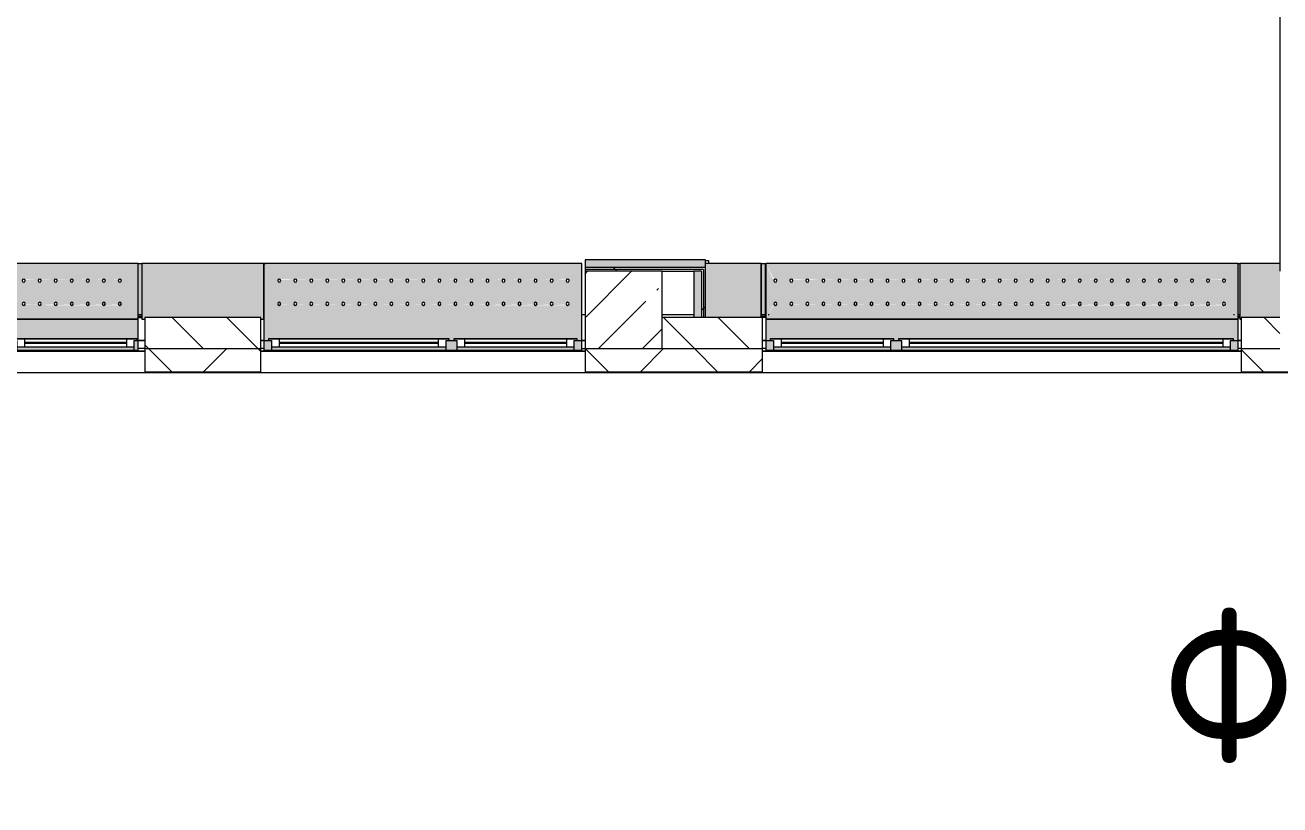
# Model space of a CAD drawing. Header units: millimetres. Extents: x 11693 to 241752, y -8553 to 29926.
# Drawn here: x 147024 to 155150, y -3054 to 1994 of the extents above; entities that cross this region are included whole.
import ezdxf

# ---------------------------------------------------------------- set-up
doc = ezdxf.new("R2010")
doc.units = ezdxf.units.MM
for name, color, linetype, lineweight, true_color in [('A-FLOR-1', 7, 'Continuous', 5, 0xaaaaaa), ('G-ANNO-TEXT-1', 7, 'Continuous', 9, 0x3c3c3c), ('I-WALL-2', 7, 'Continuous', 9, 0xe7e7e7), ('Знаки-2', 7, 'Continuous', 5, 0xd7cfbf)]:
    doc.layers.add(name, color=color, linetype=linetype, lineweight=lineweight, true_color=true_color)
for name, color, linetype, lineweight in [('A-GLAZ-2', 7, 'Continuous', 5), ('A-WALL-2', 7, 'Continuous', 9), ('A-WALL-5', 7, 'Continuous', 5), ('I-WALL-3', 7, 'Continuous', 5), ('S-COLS', 7, 'Continuous', 5), ('Знаки', 7, 'Continuous', 5)]:
    doc.layers.add(name, color=color, linetype=linetype, lineweight=lineweight)
doc.styles.add('GOST Common_4', font='GOST_Common.ttf', dxfattribs={"width": 0.9, "height": 1000})
pattern_1 = [(135, (89739.81, 0), (-176.7767, -176.7767), [])]
pattern_2 = [(45, (89739.8, 0), (-530.33, 530.33), []), (135, (89739.8, 0), (-530.33, -530.33), [])]

# ---------------------------------------------------------------- blocks, each defined once
blk = doc.blocks.new('BSC_Колонна _Прямоугольная - 500х500-V43-Общий план 2 этажа с размещением фрагментов 2_1-2_7')
at = {"layer": 'S-COLS'}
h = blk.add_hatch(dxfattribs=at)
h.set_pattern_fill('FP_42', color=256, style=0, pattern_type=2)
h.set_pattern_definition([(45, (-61160, -150), (-285.123, 285.123), []), (45, (-60874.88, -150), (-285.123, 285.123), [504.031, -100.806, 16.764, -84.042])])
h.paths.add_polyline_path([(250, -250), (250, 250), (-250, 250), (-250, -250), (-230.8, -250)])
for p, q in [((250, 250), (-250, 250)), ((-250, 250), (-250, -250)), ((250, -250), (250, 250)), ((-250, -250), (250, -250))]:
    blk.add_line(p, q, dxfattribs=at)
blk = doc.blocks.new('120_Окно_СКБ_2Ст - 120_Окно_СКБ_2Ст 3100х2500 _мал_створка слева_-22446080-Общий план 2 этажа с размещением фрагментов 2_1-2_7')
at = {"layer": 'A-GLAZ-2'}
for p, q in [((-1550, -127), (-1550, -57)), ((-1550, -57), (-1480, -57)), ((1550, -57), (-1550, -57)), ((-1480, -57), (-1480, -127)), ((650, -127), (650, -57)), ((650, -57), (720, -57)), ((720, -57), (720, -127)), ((1480, -127), (1480, -57)), ((1480, -57), (1550, -57)), ((1550, -57), (1550, -127)), ((-1480, -127), (-1550, -127)), ((-1550, -127), (-1530.2, -127)), ((-1480, -127), (-1500, -127)), ((-1500, -127), (-1500, -137)), ((-1500, -137), (670, -137)), ((670, -137), (-1500, -137)), ((650, -87), (-1480, -87)), ((-1480, -87), (-1480, -127)), ((-1430, -137), (-1430, -87)), ((-1430, -107), (600, -107)), ((600, -117), (-1430, -117)), ((600, -137), (600, -87)), ((650, -127), (650, -87)), ((720, -127), (650, -127)), ((670, -127), (650, -127)), ((670, -137), (670, -127)), ((720, -127), (700, -127)), ((700, -127), (700, -137)), ((700, -137), (1500, -137)), ((1500, -137), (700, -137)), ((1480, -87), (720, -87)), ((720, -87), (720, -127)), ((770, -137), (770, -87)), ((770, -107), (1430, -107)), ((1430, -117), (770, -117)), ((1430, -137), (1430, -87)), ((1480, -127), (1480, -87)), ((1550, -127), (1480, -127)), ((1500, -127), (1480, -127)), ((1500, -137), (1500, -127)), ((1529.8, -127), (1550, -127))]:
    blk.add_line(p, q, dxfattribs=at)
blk = doc.blocks.new('120_Окно_СКБ_1Ст - 120_Окно_СКБ_1Ст 900х2500_h_-20664874-Общий план 2 этажа с размещением фрагментов 2_1-2_7')
at = {"layer": 'A-GLAZ-2'}
for p, q in [((-450, -127), (-450, -57)), ((-450, -57), (-380, -57)), ((450, -57), (-450, -57)), ((-380, -57), (-380, -127)), ((380, -127), (380, -57)), ((380, -57), (450, -57)), ((450, -57), (450, -127)), ((-380, -127), (-450, -127)), ((-450, -127), (-407.3, -127)), ((-380, -127), (-400, -127)), ((-400, -127), (-400, -137)), ((-400, -137), (400, -137)), ((400, -137), (-400, -137)), ((380, -87), (-380, -87)), ((-380, -87), (-380, -127)), ((-330, -137), (-330, -87)), ((-330, -107), (330, -107)), ((330, -117), (-330, -117)), ((330, -137), (330, -87)), ((380, -127), (380, -87)), ((450, -127), (380, -127)), ((400, -127), (380, -127)), ((400, -137), (400, -127))]:
    blk.add_line(p, q, dxfattribs=at)
blk = doc.blocks.new('120_Окно_СКБ_2Ст - 120_Окно_СКБ_2Ст 2100х2500 _мал створка СЛЕВА_-22446485-Общий план 2 этажа с размещением фрагментов 2_1-2_7')
at = {"layer": 'A-GLAZ-2'}
for p, q in [((-1050, -127), (-1050, -57)), ((-1050, -57), (-980, -57)), ((1050, -57), (-1050, -57)), ((-980, -57), (-980, -127)), ((-220, -127), (-220, -57)), ((-220, -57), (-150, -57)), ((-150, -57), (-150, -127)), ((980, -127), (980, -57)), ((980, -57), (1050, -57)), ((1050, -57), (1050, -127)), ((-980, -127), (-1050, -127)), ((-1050, -127), (-1029.7, -127)), ((-980, -127), (-1000, -127)), ((-1000, -127), (-1000, -137)), ((-1000, -137), (-200, -137)), ((-200, -137), (-1000, -137)), ((-220, -87), (-980, -87)), ((-980, -87), (-980, -127)), ((-930, -137), (-930, -87)), ((-930, -107), (-270, -107)), ((-270, -117), (-930, -117)), ((-270, -137), (-270, -87)), ((-220, -127), (-220, -87)), ((-150, -127), (-220, -127)), ((-200, -127), (-220, -127)), ((-200, -137), (-200, -127)), ((-150, -127), (-170, -127)), ((-170, -127), (-170, -137)), ((-170, -137), (1000, -137)), ((1000, -137), (-170, -137)), ((980, -87), (-150, -87)), ((-150, -87), (-150, -127)), ((-100, -137), (-100, -87)), ((-100, -107), (930, -107)), ((930, -117), (-100, -117)), ((930, -137), (930, -87)), ((980, -127), (980, -87)), ((1050, -127), (980, -127)), ((1000, -127), (980, -127)), ((1000, -137), (1000, -127)), ((1030.3, -127), (1050, -127))]:
    blk.add_line(p, q, dxfattribs=at)
blk = doc.blocks.new('Зашивка радиатора_ с перфорацией М5 - Зашивка радиатора_ с перфорацией М5-V211-Общий план 2 этажа с размещением фрагментов 2_1-2_7')
at = {"layer": 'Знаки-2'}
h = blk.add_hatch(color=256, dxfattribs=at)
h.paths.add_polyline_path([(1750, 380), (-310, 380), (-310, -179.9), (1750, -179.9), (1750, 315.5)])
h.paths.add_polyline_path([(-240.1, 358.1), (499.7, 358.1), (499.7, 318.1), (519.7, 315.5), (519.7, 308.1), (-280.3, 308.1), (-280.3, 318.1), (-260.3, 318.1), (-255.9, 358.1), (-248, 358.1)])
h.paths.add_polyline_path([(1186.5, 358.1), (1699.7, 356.4), (1699.7, 318.1), (1719.7, 315.5), (1719.7, 308.1), (549.7, 308.1), (549.7, 318.1), (569.7, 318.1), (569.7, 358.1)])
h.paths.add_polyline_path([(-10, 90.4), (-7.4, 90), (1658.7, 85.4), (1658.7, 75.4), (1650, 70.4), (1641.3, 75.4), (1641.3, 85.4), (1645, 89), (1554.9, 85.4), (1554.9, 75.4), (1546.2, 70.4), (1537.6, 75.4), (1537.6, 85.4), (1541.2, 89), (1451.2, 85.4), (1451.2, 75.4), (1442.5, 70.4), (1433.8, 75.4), (1433.8, 85.4), (1437.5, 89), (1347.4, 85.4), (1347.4, 75.4), (1338.7, 70.4), (1330.1, 75.4), (1330.1, 85.4), (1333.7, 89), (1243.7, 85.4), (1243.7, 75.4), (1235, 70.4), (1226.3, 75.4), (1226.3, 85.4), (1230, 89), (1139.9, 85.4), (1139.9, 75.4), (1131.2, 70.4), (1122.6, 75.4), (1122.6, 85.4), (1126.2, 89), (1036.2, 85.4), (1036.2, 75.4), (1027.5, 70.4), (1018.8, 75.4), (1018.8, 85.4), (1022.5, 89), (932.4, 85.4), (932.4, 75.4), (923.7, 70.4), (915.1, 75.4), (915.1, 85.4), (918.7, 89), (828.7, 85.4), (828.7, 75.4), (820, 70.4), (811.3, 75.4), (811.3, 85.4), (815, 89), (724.9, 85.4), (724.9, 75.4), (716.2, 70.4), (707.6, 75.4), (707.6, 85.4), (711.2, 89), (621.2, 85.4), (621.2, 75.4), (612.5, 70.4), (603.8, 75.4), (603.8, 85.4), (607.5, 89), (517.4, 85.4), (517.4, 75.4), (508.7, 70.4), (500.1, 75.4), (500.1, 85.4), (503.7, 89), (413.7, 85.4), (413.7, 75.4), (405, 70.4), (396.3, 75.4), (396.3, 85.4), (400, 89), (309.9, 85.4), (309.9, 75.4), (301.2, 70.4), (292.6, 75.4), (292.6, 85.4), (296.2, 89), (206.2, 85.4), (206.2, 75.4), (197.5, 70.4), (188.8, 75.4), (188.8, 85.4), (192.5, 89), (102.4, 85.4), (102.4, 75.4), (93.7, 70.4), (85.1, 75.4), (85.1, 85.4), (88.7, 89), (-1.3, 85.4), (-1.3, 75.4), (-10, 70.4), (-18.7, 75.4), (-18.7, 85.4), (-15, 89), (-105.1, 85.4), (-105.1, 75.4), (-113.8, 70.4), (-122.4, 75.4), (-122.4, 85.4), (-118.8, 89), (-208.8, 85.4), (-208.8, 75.4), (-217.5, 70.4), (-226.2, 75.4), (-226.2, 85.4), (-217.5, 90.4), (-214.9, 90), (-12.6, 90)])
h.paths.add_polyline_path([(1546.2, -59.6), (1554.9, -64.6), (1554.9, -74.6), (1551.2, -78.3), (1641.3, -74.6), (1641.3, -64.6), (1650, -59.6), (1658.7, -64.6), (1658.7, -74.6), (1650, -79.6), (1647.4, -79.3), (-226.2, -74.6), (-226.2, -64.6), (-217.5, -59.6), (-208.8, -64.6), (-208.8, -74.6), (-212.5, -78.3), (-122.4, -74.6), (-122.4, -64.6), (-113.8, -59.6), (-105.1, -64.6), (-105.1, -74.6), (-108.8, -78.3), (-18.7, -74.6), (-18.7, -64.6), (-10, -59.6), (-1.3, -64.6), (-1.3, -74.6), (-5, -78.3), (85.1, -74.6), (85.1, -64.6), (93.7, -59.6), (102.4, -64.6), (102.4, -74.6), (98.7, -78.3), (188.8, -74.6), (188.8, -64.6), (197.5, -59.6), (206.2, -64.6), (206.2, -74.6), (202.5, -78.3), (292.6, -74.6), (292.6, -64.6), (301.2, -59.6), (309.9, -64.6), (309.9, -74.6), (306.2, -78.3), (396.3, -74.6), (396.3, -64.6), (405, -59.6), (413.7, -64.6), (413.7, -74.6), (410, -78.3), (500.1, -74.6), (500.1, -64.6), (508.7, -59.6), (517.4, -64.6), (517.4, -74.6), (513.7, -78.3), (603.8, -74.6), (603.8, -64.6), (612.5, -59.6), (621.2, -64.6), (621.2, -74.6), (617.5, -78.3), (707.6, -74.6), (707.6, -64.6), (716.2, -59.6), (724.9, -64.6), (724.9, -74.6), (721.2, -78.3), (811.3, -74.6), (811.3, -64.6), (820, -59.6), (828.7, -64.6), (828.7, -74.6), (825, -78.3), (915.1, -74.6), (915.1, -64.6), (923.7, -59.6), (932.4, -64.6), (932.4, -74.6), (928.7, -78.3), (1018.8, -74.6), (1018.8, -64.6), (1027.5, -59.6), (1036.2, -64.6), (1036.2, -74.6), (1032.5, -78.3), (1122.6, -74.6), (1122.6, -64.6), (1131.2, -59.6), (1139.9, -64.6), (1139.9, -74.6), (1136.2, -78.3), (1226.3, -74.6), (1226.3, -64.6), (1235, -59.6), (1243.7, -64.6), (1243.7, -74.6), (1240, -78.3), (1330.1, -74.6), (1330.1, -64.6), (1338.7, -59.6), (1347.4, -64.6), (1347.4, -74.6), (1343.7, -78.3), (1433.8, -74.6), (1433.8, -64.6), (1442.5, -59.6), (1451.2, -64.6), (1451.2, -74.6), (1447.5, -78.3), (1537.6, -74.6), (1537.6, -64.6), (1543.7, -60)])
at = {"layer": 'Знаки'}
for p, q in [((1750, 380), (-310, 380)), ((-310, 380), (-310, -179.9)), ((1750, -179.9), (1750, 380)), ((-310, -179.9), (1750, -179.9))]:
    blk.add_line(p, q, dxfattribs=at)
for centre, start, end in [((-217.5, 80.4), 0, 180), ((-113.8, 80.4), 0, 180), ((-10, 80.4), 0, 180), ((93.7, 80.4), 0, 180), ((197.5, 80.4), 0, 180), ((301.2, 80.4), 0, 180), ((405, 80.4), 0, 180), ((508.7, 80.4), 0, 180), ((612.5, 80.4), 0, 180), ((716.2, 80.4), 0, 180), ((820, 80.4), 0, 180), ((923.7, 80.4), 0, 180), ((1027.5, 80.4), 0, 180), ((1131.2, 80.4), 0, 180), ((1235, 80.4), 0, 180), ((1338.7, 80.4), 0, 180), ((1442.5, 80.4), 0, 180), ((1546.2, 80.4), 0, 180), ((1650, 80.4), 0, 180), ((-217.5, 80.4), 180, 0), ((-113.8, 80.4), 180, 0), ((-10, 80.4), 180, 360), ((93.7, 80.4), 180, 0), ((197.5, 80.4), 180, 0), ((301.2, 80.4), 180, 0), ((405, 80.4), 180, 0), ((508.7, 80.4), 180, 0), ((612.5, 80.4), 180, 0), ((716.2, 80.4), 180, 0), ((820, 80.4), 180, 0), ((923.7, 80.4), 180, 360), ((1027.5, 80.4), 180, 0), ((1131.2, 80.4), 180, 360), ((1235, 80.4), 180, 0), ((1338.7, 80.4), 180, 0), ((1442.5, 80.4), 180, 360), ((1546.2, 80.4), 180, 0), ((1650, 80.4), 180, 360), ((-217.5, -69.6), 0, 180), ((-217.5, -69.6), 180, 0), ((-113.8, -69.6), 0, 180), ((-113.8, -69.6), 180, 0), ((-10, -69.6), 0, 180), ((-10, -69.6), 180, 0), ((93.7, -69.6), 0, 180), ((93.7, -69.6), 180, 0), ((197.5, -69.6), 0, 180), ((197.5, -69.6), 180, 0), ((301.2, -69.6), 0, 180), ((301.2, -69.6), 180, 0), ((405, -69.6), 0, 180), ((405, -69.6), 180, 0), ((508.7, -69.6), 0, 180), ((508.7, -69.6), 180, 0), ((612.5, -69.6), 0, 180), ((612.5, -69.6), 180, 0), ((716.2, -69.6), 0, 180), ((716.2, -69.6), 180, 0), ((820, -69.6), 0, 180), ((820, -69.6), 180, 0), ((923.7, -69.6), 0, 180), ((923.7, -69.6), 180, 0), ((1027.5, -69.6), 0, 180), ((1027.5, -69.6), 180, 0), ((1131.2, -69.6), 0, 180), ((1131.2, -69.6), 180, 0), ((1235, -69.6), 0, 180), ((1235, -69.6), 180, 0), ((1338.7, -69.6), 0, 180), ((1338.7, -69.6), 180, 0), ((1442.5, -69.6), 0, 180), ((1442.5, -69.6), 180, 0), ((1546.2, -69.6), 0, 180), ((1546.2, -69.6), 180, 0), ((1650, -69.6), 0, 180), ((1650, -69.6), 180, 0)]:
    blk.add_arc(centre, 10, start, end, dxfattribs=at)
blk = doc.blocks.new('Зашивка без перфорации М3 - М3_9-30988409-Общий план 2 этажа с размещением фрагментов 2_1-2_7')
at = {"layer": 'Знаки-2'}
blk.add_hatch(color=256, dxfattribs=at).paths.add_polyline_path([(-410.3, 180), (-430, 180), (-430, -179.9), (360.2, -179.9), (360.2, 180), (339.7, 180), (339.7, 170.1), (-410.3, 170.1)])
at = {"layer": 'Знаки'}
for p, q in [((-410.3, 180), (-430, 180)), ((-430, 180), (-430, -179.9)), ((360.2, 180), (339.7, 180)), ((360.2, -179.9), (360.2, 180)), ((-430, -179.9), (360.2, -179.9))]:
    blk.add_line(p, q, dxfattribs=at)
blk = doc.blocks.new('Зашивка радиатора_ с перфорацией М6 - Зашивка радиатора_ с перфорацией М6-V214-Общий план 2 этажа с размещением фрагментов 2_1-2_7')
at = {"layer": 'Знаки-2'}
h = blk.add_hatch(color=256, dxfattribs=at)
h.paths.add_polyline_path([(2690, 380), (-370, 380), (-370, 180), (2690, 180), (2690, 358.1)])
h.paths.add_polyline_path([(2305, 358.1), (2640.2, 358.1), (2640.2, 318.1), (2660.2, 315.5), (2660.2, 308.1), (1860.2, 308.1), (1860.2, 318.1), (1880.2, 318.1), (1880.2, 358.1)])
h.paths.add_polyline_path([(1810.2, 358.1), (1810.2, 318.1), (1830.2, 315.5), (1830.2, 308.1), (-339.8, 308.1), (-339.8, 318.1), (-319.8, 318.1), (-319.8, 358.1), (1280.9, 358.1)])
h = blk.add_hatch(color=256, dxfattribs=at)
h.paths.add_polyline_path([(2690, -179.9), (2634.6, -76.7), (2624.9, -79.3), (2617.8, -72.2), (2620.4, -62.6), (2630.1, -60), (2637.2, -67.1)])
h.paths.add_polyline_path([(2690, 180), (2627.5, 70.4), (2618.8, 75.4), (2618.8, 85.4), (2627.5, 90.4), (2636.2, 85.4), (2637.5, 80.4)])
h.paths.add_polyline_path([(2561, 180), (-370, 180), (-370, -179.9), (2690, -179.9), (2690, 180)])
h.paths.add_polyline_path([(241.2, 90.4), (2532.4, 85.4), (2532.4, 75.4), (2523.7, 70.4), (2515.1, 75.4), (2515.1, 85.4), (2518.7, 89), (2428.7, 85.4), (2428.7, 75.4), (2420, 70.4), (2411.3, 75.4), (2411.3, 85.4), (2415, 89), (2324.9, 85.4), (2324.9, 75.4), (2316.2, 70.4), (2307.6, 75.4), (2307.6, 85.4), (2305, 89), (2221.2, 85.4), (2221.2, 75.4), (2212.5, 70.4), (2203.8, 75.4), (2203.8, 85.4), (2207.5, 89), (2117.4, 85.4), (2117.4, 75.4), (2108.7, 70.4), (2100.1, 75.4), (2100.1, 85.4), (2103.7, 89), (2013.7, 85.4), (2013.7, 75.4), (2005, 70.4), (1996.3, 75.4), (1996.3, 85.4), (2000, 89), (1909.9, 85.4), (1909.9, 75.4), (1901.2, 70.4), (1892.6, 75.4), (1892.6, 85.4), (1896.2, 89), (1806.2, 85.4), (1806.2, 75.4), (1797.5, 70.4), (1788.8, 75.4), (1788.8, 85.4), (1792.5, 89), (1702.4, 85.4), (1702.4, 75.4), (1693.7, 70.4), (1685.1, 75.4), (1685.1, 85.4), (1688.7, 89), (1598.7, 85.4), (1598.7, 75.4), (1590, 70.4), (1581.3, 75.4), (1581.3, 85.4), (1585, 89), (1494.9, 85.4), (1494.9, 75.4), (1486.2, 70.4), (1477.6, 75.4), (1477.6, 85.4), (1481.2, 89), (1391.2, 85.4), (1391.2, 75.4), (1382.5, 70.4), (1373.8, 75.4), (1373.8, 85.4), (1377.5, 89), (1287.4, 85.4), (1287.4, 75.4), (1278.7, 70.4), (1270.1, 75.4), (1270.1, 85.4), (1273.7, 89), (1183.7, 85.4), (1183.7, 75.4), (1175, 70.4), (1166.3, 75.4), (1166.3, 85.4), (1170, 89), (1079.9, 85.4), (1079.9, 75.4), (1071.2, 70.4), (1062.6, 75.4), (1062.6, 85.4), (1066.2, 89), (976.2, 85.4), (976.2, 75.4), (967.5, 70.4), (958.8, 75.4), (958.8, 85.4), (962.5, 89), (872.4, 85.4), (872.4, 75.4), (863.7, 70.4), (855.1, 75.4), (855.1, 85.4), (858.7, 89), (768.9, 84.7), (768.7, 75.4), (760, 70.4), (751.3, 75.4), (751.3, 85.4), (755, 89), (664.9, 85.4), (664.9, 75.4), (656.2, 70.4), (647.6, 75.4), (647.6, 85.4), (651.2, 89), (561.2, 85.4), (561.2, 75.4), (552.5, 70.4), (543.8, 75.4), (543.8, 85.4), (547.5, 89), (457.4, 85.4), (457.4, 75.4), (448.7, 70.4), (440.1, 75.4), (440.1, 85.4), (443.7, 89), (353.7, 85.4), (353.7, 75.4), (345, 70.4), (336.3, 75.4), (336.3, 85.4), (340, 89), (249.9, 85.4), (249.9, 75.4), (241.2, 70.4), (232.6, 75.4), (232.6, 85.4), (236.2, 89), (146.2, 85.4), (146.2, 75.4), (137.5, 70.4), (128.8, 75.4), (128.8, 85.4), (132.5, 89), (42.4, 85.4), (42.4, 75.4), (33.7, 70.4), (25.1, 75.4), (25.1, 85.4), (28.7, 89), (-61.3, 85.4), (-61.3, 75.4), (-70, 70.4), (-78.7, 75.4), (-78.7, 85.4), (-75, 89), (-165.1, 85.4), (-165.1, 75.4), (-173.8, 70.4), (-182.4, 75.4), (-182.4, 85.4), (-178.8, 89), (-268.8, 85.4), (-268.8, 75.4), (-277.5, 70.4), (-286.2, 75.4), (-286.2, 85.4), (-277.5, 90.4), (-255.1, 90), (137.5, 90.4)])
h.paths.add_polyline_path([(2005, -59.6), (2013.7, -64.6), (2013.7, -74.6), (2010, -78.3), (2100.1, -74.6), (2100.1, -64.6), (2108.7, -59.6), (2117.4, -64.6), (2117.4, -74.6), (2113.7, -78.3), (2203.8, -74.6), (2203.8, -64.6), (2212.5, -59.6), (2221.2, -64.6), (2221.2, -74.6), (2217.5, -78.3), (2307.6, -74.6), (2307.6, -64.6), (2316.2, -59.6), (2324.9, -64.6), (2324.9, -74.6), (2321.2, -78.3), (2411.3, -74.6), (2411.3, -64.6), (2420, -59.6), (2428.7, -64.6), (2428.7, -74.6), (2433, -78.3), (2515.1, -74.6), (2515.1, -64.6), (2523.7, -59.6), (2532.4, -64.6), (2532.4, -74.6), (2523.7, -79.6), (2521.2, -79.3), (-286.2, -74.6), (-286.2, -64.6), (-277.5, -59.6), (-268.8, -64.6), (-268.8, -74.6), (-272.5, -78.3), (-182.4, -74.6), (-182.4, -64.6), (-173.8, -59.6), (-165.1, -64.6), (-165.1, -74.6), (-168.8, -78.3), (-78.7, -74.6), (-78.7, -64.6), (-70, -59.6), (-61.3, -64.6), (-61.3, -74.6), (-65, -78.3), (25.1, -74.6), (25.1, -64.6), (33.7, -59.6), (42.4, -64.6), (42.4, -74.6), (38.7, -78.3), (128.8, -74.6), (128.8, -64.6), (137.5, -59.6), (146.2, -64.6), (146.2, -74.6), (142.5, -78.3), (232.6, -74.6), (232.6, -64.6), (241.2, -59.6), (249.9, -64.6), (249.9, -74.6), (246.2, -78.3), (336.3, -74.6), (336.3, -64.6), (345, -59.6), (353.7, -64.6), (353.7, -74.6), (350, -78.3), (440.1, -74.6), (440.1, -64.6), (448.7, -59.6), (457.4, -64.6), (457.4, -74.6), (453.7, -78.3), (543.8, -74.6), (543.8, -64.6), (552.5, -59.6), (561.2, -64.6), (561.2, -74.6), (557.5, -78.3), (647.6, -74.6), (647.6, -64.6), (656.2, -59.6), (664.9, -64.6), (664.9, -74.6), (661.2, -78.3), (751.3, -74.6), (751.3, -64.6), (760, -59.6), (768.9, -65.3), (768.7, -74.6), (768.9, -78.3), (855.1, -74.6), (855.1, -64.6), (863.7, -59.6), (872.4, -64.6), (872.4, -74.6), (868.7, -78.3), (958.8, -74.6), (958.8, -64.6), (967.5, -59.6), (976.2, -64.6), (976.2, -74.6), (972.5, -78.3), (1062.6, -74.6), (1062.6, -64.6), (1071.2, -59.6), (1079.9, -64.6), (1079.9, -74.6), (1076.2, -78.3), (1166.3, -74.6), (1166.3, -64.6), (1175, -59.6), (1183.7, -64.6), (1183.7, -74.6), (1180, -78.3), (1270.1, -74.6), (1270.1, -64.6), (1280.9, -59.9), (1287.4, -64.6), (1287.4, -74.6), (1283.7, -78.3), (1373.8, -74.6), (1373.8, -64.6), (1382.5, -59.6), (1391.2, -64.6), (1391.2, -74.6), (1387.5, -78.3), (1477.6, -74.6), (1477.6, -64.6), (1486.2, -59.6), (1494.9, -64.6), (1494.9, -74.6), (1491.2, -78.3), (1581.3, -74.6), (1581.3, -64.6), (1590, -59.6), (1598.7, -64.6), (1598.7, -74.6), (1595, -78.3), (1685.1, -74.6), (1685.1, -64.6), (1693.7, -59.6), (1702.4, -64.6), (1702.4, -74.6), (1698.7, -78.3), (1788.8, -74.6), (1788.8, -64.6), (1797.5, -59.6), (1806.2, -64.6), (1806.2, -74.6), (1802.5, -78.3), (1892.6, -74.6), (1892.6, -64.6), (1901.2, -59.6), (1909.9, -64.6), (1909.9, -74.6), (1906.2, -78.3), (1996.3, -74.6), (1996.3, -64.6), (2002.4, -60)])
at = {"layer": 'Знаки'}
for p, q in [((2690, 380), (-370, 380)), ((-370, 380), (-370, 180)), ((2690, 180), (2690, 380)), ((-370, 180), (2690, 180)), ((2690, 180), (-370, 180)), ((-370, 180), (-370, -179.9)), ((2690, -179.9), (2690, 180)), ((-370, -179.9), (2690, -179.9))]:
    blk.add_line(p, q, dxfattribs=at)
for centre, start, end in [((-277.5, 80.4), 0, 180), ((-173.8, 80.4), 0, 180), ((-70, 80.4), 0, 180), ((33.7, 80.4), 0, 180), ((137.5, 80.4), 0, 180), ((241.2, 80.4), 0, 180), ((345, 80.4), 0, 180), ((448.7, 80.4), 0, 180), ((552.5, 80.4), 0, 180), ((656.2, 80.4), 0, 180), ((760, 80.4), 0, 180), ((863.7, 80.4), 0, 180), ((967.5, 80.4), 0, 180), ((1071.2, 80.4), 0, 180), ((1175, 80.4), 0, 180), ((1278.7, 80.4), 0, 180), ((1382.5, 80.4), 0, 180), ((1486.2, 80.4), 0, 180), ((1590, 80.4), 0, 180), ((1693.7, 80.4), 0, 180), ((1797.5, 80.4), 0, 180), ((1901.2, 80.4), 0, 180), ((2005, 80.4), 0, 180), ((2108.7, 80.4), 0, 180), ((2212.5, 80.4), 0, 180), ((2316.2, 80.4), 0, 180), ((2420, 80.4), 0, 180), ((2523.7, 80.4), 0, 180), ((2627.5, 80.4), 0, 180), ((-277.5, 80.4), 180, 360), ((-173.8, 80.4), 180, 0), ((-70, 80.4), 180, 0), ((33.7, 80.4), 180, 360), ((137.5, 80.4), 180, 0), ((241.2, 80.4), 180, 0), ((345, 80.4), 180, 0), ((448.7, 80.4), 180, 0), ((552.5, 80.4), 180, 360), ((656.2, 80.4), 180, 0), ((760, 80.4), 180, 0), ((863.7, 80.4), 180, 0), ((967.5, 80.4), 180, 0), ((1071.2, 80.4), 180, 0), ((1175, 80.4), 180, 0), ((1278.7, 80.4), 180, 0), ((1382.5, 80.4), 180, 0), ((1486.2, 80.4), 180, 360), ((1590, 80.4), 180, 0), ((1693.7, 80.4), 180, 360), ((1797.5, 80.4), 180, 0), ((1901.2, 80.4), 180, 0), ((2005, 80.4), 180, 0), ((2108.7, 80.4), 180, 360), ((2212.5, 80.4), 180, 0), ((2316.2, 80.4), 180, 360), ((2420, 80.4), 180, 0), ((2523.7, 80.4), 180, 360), ((2627.5, 80.4), 180, 360), ((-277.5, -69.6), 0, 180), ((-277.5, -69.6), 180, 0), ((-173.8, -69.6), 0, 180), ((-173.8, -69.6), 180, 0), ((-70, -69.6), 0, 180), ((-70, -69.6), 180, 0), ((33.7, -69.6), 0, 180), ((33.7, -69.6), 180, 0), ((137.5, -69.6), 0, 180), ((137.5, -69.6), 180, 0), ((241.2, -69.6), 0, 180), ((241.2, -69.6), 180, 0), ((345, -69.6), 0, 180), ((345, -69.6), 180, 0), ((448.7, -69.6), 0, 180), ((448.7, -69.6), 180, 0), ((552.5, -69.6), 0, 180), ((552.5, -69.6), 180, 0), ((656.2, -69.6), 0, 180), ((656.2, -69.6), 180, 0), ((760, -69.6), 0, 180), ((760, -69.6), 180, 0), ((863.7, -69.6), 0, 180), ((863.7, -69.6), 180, 0), ((967.5, -69.6), 0, 180), ((967.5, -69.6), 180, 0), ((1071.2, -69.6), 0, 180), ((1071.2, -69.6), 180, 0), ((1175, -69.6), 0, 180), ((1175, -69.6), 180, 0), ((1278.7, -69.6), 0, 180), ((1278.7, -69.6), 180, 0), ((1382.5, -69.6), 0, 180), ((1382.5, -69.6), 180, 0), ((1486.2, -69.6), 0, 180), ((1486.2, -69.6), 180, 0), ((1590, -69.6), 0, 180), ((1590, -69.6), 180, 0), ((1693.7, -69.6), 0, 180), ((1693.7, -69.6), 180, 0), ((1797.5, -69.6), 0, 180), ((1797.5, -69.6), 180, 0), ((1901.2, -69.6), 0, 180), ((1901.2, -69.6), 180, 0), ((2005, -69.6), 0, 180), ((2005, -69.6), 180, 0), ((2108.7, -69.6), 0, 180), ((2108.7, -69.6), 180, 0), ((2212.5, -69.6), 0, 180), ((2212.5, -69.6), 180, 0), ((2316.2, -69.6), 0, 180), ((2316.2, -69.6), 180, 0), ((2420, -69.6), 0, 180), ((2420, -69.6), 180, 0), ((2523.7, -69.6), 0, 180), ((2523.7, -69.6), 180, 0), ((2627.5, -69.6), 0, 180), ((2627.5, -69.6), 180, 0)]:
    blk.add_arc(centre, 10, start, end, dxfattribs=at)
blk = doc.blocks.new('Зашивка без перфорации М3 - М3_3-V215-Общий план 2 этажа с размещением фрагментов 2_1-2_7')
at = {"layer": 'Знаки-2'}
blk.add_hatch(color=256, dxfattribs=at).paths.add_polyline_path([(-180, 180), (-180, 170), (-430, 170), (-430, -179.9), (-169.8, -179.9), (-169.8, 180)])
at = {"layer": 'Знаки'}
for p, q in [((-169.8, 180), (-180, 180)), ((-169.8, -179.9), (-169.8, 180)), ((-430, -179.9), (-169.8, -179.9))]:
    blk.add_line(p, q, dxfattribs=at)
blk = doc.blocks.new('Зашивка радиатора_ с перфорацией М1 - Зашивка радиатора_ с перфорацией М1-V219-Общий план 2 этажа с размещением фрагментов 2_1-2_7')
at = {"layer": 'Знаки-2'}
h = blk.add_hatch(color=256, dxfattribs=at)
h.paths.add_polyline_path([(-430, 380), (-430, 180), (427.3, 180), (427.3, 380), (-402.7, 380)])
h.paths.add_polyline_path([(357.3, 358.1), (357.3, 318.1), (377.3, 315.6), (377.3, 308.1), (-422.7, 308.1), (-422.7, 318.1), (-402.7, 318.1), (-402.7, 358.1), (242.1, 358.1)])
h = blk.add_hatch(color=256, dxfattribs=at)
h.paths.add_polyline_path([(427.3, 180), (-430, 180), (-430, -179.9), (427.3, -176.8), (427.3, 179.4)])
h.paths.add_polyline_path([(114.1, 90.4), (320.9, 85.4), (320.9, 75.4), (312.2, 70.4), (303.6, 75.4), (303.6, 85.4), (307.2, 89), (217.2, 85.4), (217.2, 75.4), (208.5, 70.4), (199.8, 75.4), (199.8, 85.4), (203.5, 89), (114.1, 83.7), (113.4, 75.4), (104.7, 70.4), (96.1, 75.4), (96.1, 85.4), (99.7, 89), (9.7, 85.4), (9.7, 75.4), (1, 70.4), (-7.7, 75.4), (-7.7, 85.4), (-4, 89), (-94.1, 85.4), (-94.1, 75.4), (-102.8, 70.4), (-111.4, 75.4), (-111.4, 85.4), (-107.8, 89), (-197.8, 85.4), (-197.8, 75.4), (-206.5, 70.4), (-215.2, 75.4), (-215.2, 85.4), (-211.5, 89), (-301.6, 85.4), (-301.6, 75.4), (-310.3, 70.4), (-318.9, 75.4), (-318.9, 85.4), (-310.3, 90.4), (-269.9, 90), (104.7, 90.4)])
h.paths.add_polyline_path([(-206.5, -59.6), (-197.8, -64.6), (-197.8, -74.6), (-201.5, -78.3), (-111.4, -74.6), (-111.4, -64.6), (-102.8, -59.6), (-94.1, -64.6), (-94.1, -74.6), (-97.8, -78.3), (-7.7, -74.6), (-7.7, -64.6), (1, -59.6), (9.7, -64.6), (9.7, -74.6), (6, -78.3), (96.1, -74.6), (96.1, -64.6), (104.7, -59.6), (114.1, -66.3), (113.4, -74.6), (114.1, -78.3), (199.8, -74.6), (199.8, -64.6), (208.5, -59.6), (217.2, -64.6), (217.2, -74.6), (213.5, -78.3), (303.6, -74.6), (303.6, -64.6), (312.2, -59.6), (320.9, -64.6), (320.9, -74.6), (312.2, -79.6), (309.7, -79.3), (-318.9, -74.6), (-318.9, -64.6), (-310.3, -59.6), (-301.6, -64.6), (-301.6, -74.6), (-305.3, -78.3), (-215.2, -74.6), (-215.2, -64.6), (-209.1, -60)])
at = {"layer": 'Знаки'}
for p, q in [((427.3, 380), (-430, 380)), ((-430, 380), (-430, 180)), ((-430, 180), (427.3, 180)), ((427.3, 180), (-430, 180)), ((-430, 180), (-430, -179.9)), ((-430, -179.9), (427.3, -179.9))]:
    blk.add_line(p, q, dxfattribs=at)
for centre, start, end in [((-310.3, 80.4), 0, 180), ((-206.5, 80.4), 0, 180), ((-102.8, 80.4), 0, 180), ((1, 80.4), 0, 180), ((104.7, 80.4), 0, 180), ((208.5, 80.4), 0, 180), ((312.2, 80.4), 0, 180), ((-310.3, 80.4), 180, 0), ((-206.5, 80.4), 180, 360), ((-102.8, 80.4), 180, 0), ((1, 80.4), 180, 0), ((104.7, 80.4), 180, 360), ((208.5, 80.4), 180, 0), ((312.2, 80.4), 180, 0), ((-310.3, -69.6), 0, 180), ((-310.3, -69.6), 180, 0), ((-206.5, -69.6), 0, 180), ((-206.5, -69.6), 180, 0), ((-102.8, -69.6), 0, 180), ((-102.8, -69.6), 180, 0), ((1, -69.6), 0, 180), ((1, -69.6), 180, 0), ((104.7, -69.6), 0, 180), ((104.7, -69.6), 180, 0), ((208.5, -69.6), 0, 180), ((208.5, -69.6), 180, 0), ((312.2, -69.6), 0, 180), ((312.2, -69.6), 180, 0)]:
    blk.add_arc(centre, 10, start, end, dxfattribs=at)
blk = doc.blocks.new('Зашивка_ опоясывающая панель - Зашивка_ опоясывающая панель-V226-Общий план 2 этажа с размещением фрагментов 2_1-2_7')
at = {"layer": 'Знаки-2'}
blk.add_hatch(color=256, dxfattribs=at).paths.add_polyline_path([(-407.3, -160), (-407.3, 180), (-429.4, 179.9), (-429.4, -160)])
at = {"layer": 'Знаки'}
for p, q in [((-430, 180), (-406, 180)), ((-429.4, -160), (-407.3, -160))]:
    blk.add_line(p, q, dxfattribs=at)
blk = doc.blocks.new('Зашивка_ опоясывающая панель - Зашивка_ опоясывающая панель-V227-Общий план 2 этажа с размещением фрагментов 2_1-2_7')
at = {"layer": 'Знаки-2'}
blk.add_hatch(color=256, dxfattribs=at).paths.add_polyline_path([(-406, 179.9), (-406, 180), (-416.6, 179.9)])
at = {"layer": 'Знаки'}
blk.add_line((-416.6, 180), (-406, 180), dxfattribs=at)
blk = doc.blocks.new('Зашивка_ опоясывающая панель - Зашивка_ опоясывающая панель-V228-Общий план 2 этажа с размещением фрагментов 2_1-2_7')
at = {"layer": 'Знаки-2'}
blk.add_hatch(color=256, dxfattribs=at).paths.add_polyline_path([(-408.5, -160), (-408.5, 180), (-418, 180), (-418, -160)])
at = {"layer": 'Знаки'}
for p, q in [((-418, 180), (-406, 180)), ((-418, -160), (-408.5, -160))]:
    blk.add_line(p, q, dxfattribs=at)
blk = doc.blocks.new('Зашивка_ опоясывающая панель - Зашивка_ опоясывающая панель-V224-Общий план 2 этажа с размещением фрагментов 2_1-2_7')
at = {"layer": 'Знаки-2'}
blk.add_hatch(color=256, dxfattribs=at).paths.add_polyline_path([(-430, -160), (-406, -160), (-406, 180), (-430, 180), (-430, -41.7)])
at = {"layer": 'Знаки'}
for p, q in [((-430, -160), (-430, 180)), ((-430, 180), (-406, 180)), ((-406, 180), (-406, -160)), ((-430, -160), (-406, -160))]:
    blk.add_line(p, q, dxfattribs=at)
blk = doc.blocks.new('Зашивка без перфорации М3 - М3_4-30974691-Общий план 2 этажа с размещением фрагментов 2_1-2_7')
at = {"layer": 'Знаки-2'}
blk.add_hatch(color=256, dxfattribs=at).paths.add_polyline_path([(-333.1, 170), (-430, 170), (-430, -179.9), (-69.9, -179.9), (-69.9, 170)])
at = {"layer": 'Знаки'}
for p, q in [((-430, 170), (-430, -179.9)), ((-430, -179.9), (-69.9, -179.9))]:
    blk.add_line(p, q, dxfattribs=at)

msp = doc.modelspace()

# ---------------------------------------------------------------- hatches: boundary and pattern name
at = {"layer": 'A-WALL-5'}
h = msp.add_hatch(dxfattribs=at)
h.set_pattern_fill('FP_59', color=256, style=0, pattern_type=2)
h.set_pattern_definition(pattern_1)
h.paths.add_polyline_path([(147799.8, -100), (148549.8, -100), (148549.8, 100), (147799.8, 100), (147799.8, -45.4)])
h.paths.add_polyline_path([(146649.8, -100), (146899.8, -100), (146899.8, 100), (146649.8, 100), (146649.8, -45.4)])
h = msp.add_hatch(dxfattribs=at)
h.set_pattern_fill('FP_59', color=256, style=0, pattern_type=2)
h.set_pattern_definition(pattern_1)
h.paths.add_polyline_path([(154899.8, -100), (155149.8, -100), (155149.8, 100), (154899.8, 100), (154899.8, -45.4)])
h.paths.add_polyline_path([(151181.1, -100), (151799.8, -100), (151799.8, 100), (151149.8, 100), (151149.8, -100)])
h = msp.add_hatch(dxfattribs=at)
h.set_pattern_fill('FP_49', color=256, style=0, pattern_type=2)
h.set_pattern_definition([(45, (89739.8, 0), (-353.5534, 353.5534), []), (135, (89739.8, 0), (-353.5534, -353.5534), [])])
h.paths.add_polyline_path([(165439.8, -250), (165439.8, -100), (161299.8, -100), (161299.8, -250), (164493.3, -250)])
h.paths.add_polyline_path([(160399.8, -250), (160397.2, -100), (156799.8, -100), (156799.8, -250), (160397.2, -250)])
h.paths.add_polyline_path([(155277.1, -250), (155899.8, -250), (155899.8, -100), (154899.8, -100), (154899.8, -250)])
h.paths.add_polyline_path([(148549.8, -250), (148549.8, -100), (147799.8, -100), (147799.8, -250), (148109, -250)])
h.paths.add_polyline_path([(150649.8, -250), (151799.8, -250), (151799.8, -100), (150649.8, -100)])
h.paths.add_polyline_path([(142149.8, -250), (143049.8, -250), (143049.8, -100), (141649.8, -100), (141649.8, -250), (141964.9, -250)])
h.paths.add_polyline_path([(146899.8, -250), (146899.8, -100), (146149.8, -100), (146149.8, -250), (146649.8, -250)])
h.paths.add_polyline_path([(134796.7, -250), (135049.8, -250), (135049.8, -100), (134676.1, -100), (134676.1, -250)])
h.paths.add_polyline_path([(138549.8, -250), (138549.8, -100), (137149.8, -100), (137149.8, -250), (137868.8, -250)])
h.paths.add_polyline_path([(132748.7, -250), (133776.1, -250), (133772.7, -100), (132399.8, -100), (132399.8, -250)])
h.paths.add_polyline_path([(128779.8, -250), (129299.8, -250), (129299.8, -100), (127729.8, -100), (127729.8, -250), (128652.6, -250)])
h.paths.add_polyline_path([(122749.8, -250), (123609.8, -250), (123609.8, -100), (122749.8, -100)])
h.paths.add_polyline_path([(125629.8, -250), (125629.8, -100), (124509.8, -100), (124509.8, -250), (125580.6, -250)])
h.paths.add_polyline_path([(115899.8, -250), (116149.6, -250), (116149.6, -100), (114549.8, -100), (114549.8, -250), (115340.4, -250)])
h.paths.add_polyline_path([(119436.5, -250), (120649.8, -250), (120649.8, -100), (118949.6, -100), (118949.6, -250)])
h.paths.add_polyline_path([(112268.3, -250), (112449.8, -250), (112449.8, -100), (111349.8, -100), (111349.8, -250)])
h.paths.add_polyline_path([(108172.2, -250), (108549.8, -250), (108549.8, -100), (107899.8, -100), (107899.8, -250)])
h.paths.add_polyline_path([(105849.8, -250), (106999.8, -250), (106999.8, -100), (105849.8, -100)])
h.paths.add_polyline_path([(102028.1, -250), (102749.8, -250), (102749.8, -100), (101399.8, -100), (101399.8, -250)])
h.paths.add_polyline_path([(98299.8, -250), (98299.8, -100), (94369.8, -100), (94369.8, -250), (96908, -250)])
h.paths.add_polyline_path([(93469.8, -250), (93469.8, -100), (89479.8, -100), (89479.8, -250), (93324, -250)])
at = {"layer": 'I-WALL-2'}
for points in [[(151429.8, 425), (151429.8, 475), (150649.8, 475), (150649.8, 425), (151181.1, 425)], [(151404.8, 100), (151404.8, 400), (151354.8, 400), (151354.8, 100)]]:
    msp.add_hatch(color=256, dxfattribs=at).paths.add_polyline_path(points)
at = {"layer": 'I-WALL-3'}
h = msp.add_hatch(dxfattribs=at)
h.set_pattern_fill('FP_169', color=256, style=0, pattern_type=2)
h.set_pattern_definition(pattern_2)
h.paths.add_polyline_path([(151417.3, 412.5), (151429.8, 412.5), (151429.8, 425), (150649.8, 425), (150649.8, 412.5), (151181.1, 412.5)])
h = msp.add_hatch(dxfattribs=at)
h.set_pattern_fill('FP_169', color=256, style=0, pattern_type=2)
h.set_pattern_definition(pattern_2)
h.paths.add_polyline_path([(151417.3, 400), (151417.3, 412.5), (150649.8, 412.5), (150649.8, 400), (151404.8, 400)])
h = msp.add_hatch(dxfattribs=at)
h.set_pattern_fill('FP_169', color=256, style=0, pattern_type=2)
h.set_pattern_definition(pattern_2)
h.paths.add_polyline_path([(151417.3, 100), (151429.8, 100), (151429.8, 412.5), (151417.3, 412.5), (151417.3, 258.5)])
h = msp.add_hatch(dxfattribs=at)
h.set_pattern_fill('FP_169', color=256, style=0, pattern_type=2)
h.set_pattern_definition(pattern_2)
h.paths.add_polyline_path([(151417.3, 100), (151417.3, 400), (151404.8, 400), (151404.8, 100)])

# ---------------------------------------------------------------- linework, layer by layer
at = {"layer": 'A-FLOR-1'}
for p, q in [((151429.8, 470), (151449.8, 470)), ((151449.8, 470), (151449.8, 449.9))]:
    msp.add_line(p, q, dxfattribs=at)
at = {"layer": 'A-WALL-2'}
for p, q in [((151429.8, 425), (150649.8, 425)), ((151417.3, 412.5), (150649.8, 412.5)), ((151417.3, 412.5), (151417.3, 100)), ((151404.8, 400), (151354.8, 400)), ((151404.8, 400), (151404.8, 100)), ((147799.8, -100), (148549.8, -100)), ((151149.8, -100), (151799.8, -100)), ((154899.8, -100), (155149.8, -100)), ((147799.8, -250), (148549.8, -250)), ((147799.8, -253), (148549.8, -253)), ((150649.8, -250), (151799.8, -250)), ((150649.8, -253), (151799.8, -253)), ((154899.8, -250), (155899.8, -250)), ((154899.8, -253), (155899.8, -253))]:
    msp.add_line(p, q, dxfattribs=at)
at = {"layer": 'A-WALL-5'}
for p, q in [((147757.1, 100), (147779.2, 100)), ((148549.8, 100), (147799.8, 100)), ((147799.8, 100), (147799.8, -258)), ((148549.8, -258), (148549.8, 100)), ((150629.8, -100), (150629.8, 100)), ((151820, 100), (151149.8, 100)), ((151799.8, -258), (151799.8, 100)), ((154880, 100), (154889.6, 100)), ((155149.8, 100), (154899.8, 100)), ((154899.8, 100), (154899.8, -258)), ((150629.5, -100), (150649.8, -100)), ((150649.8, -100), (150649.8, -258)), ((155149.8, -100), (155149.8, -100)), ((148549.8, -258), (124509.8, -258)), ((155899.8, -258), (148549.8, -258))]:
    msp.add_line(p, q, dxfattribs=at)
at = {"layer": 'I-WALL-3'}
for p, q in [((155149.8, 7070), (155149.8, 400)), ((151429.8, 475), (150649.8, 475)), ((150649.8, 475), (150649.8, 400)), ((151429.8, 100), (151429.8, 475)), ((151149.8, 400), (151354.8, 400)), ((151354.8, 400), (151354.8, 100)), ((147757.1, 120), (147779.2, 120)), ((150629.5, 120), (150649.8, 120)), ((151149.8, 120), (151354.8, 120)), ((151789.9, 120), (151820, 120)), ((151835.5, 120), (151842.2, 120)), ((154848.4, 120), (154855.8, 120)), ((154880, 120), (154889.6, 120)), ((147799.8, -100), (147757.1, -100)), ((148569.5, -100), (148549.8, -100)), ((151820, -100), (151799.8, -100)), ((154899.8, -100), (154880, -100))]:
    msp.add_line(p, q, dxfattribs=at)

# ---------------------------------------------------------------- block references
at = {"layer": 'A-GLAZ-2', "rotation": 180}
for name, p in [('120_Окно_СКБ_1Ст - 120_Окно_СКБ_1Ст 900х2500_h_-20664874-Общий план 2 этажа с размещением фрагментов 2_1-2_7', (147349.8, -175)), ('120_Окно_СКБ_2Ст - 120_Окно_СКБ_2Ст 2100х2500 _мал створка СЛЕВА_-22446485-Общий план 2 этажа с размещением фрагментов 2_1-2_7', (149599.8, -175)), ('120_Окно_СКБ_2Ст - 120_Окно_СКБ_2Ст 3100х2500 _мал_створка слева_-22446080-Общий план 2 этажа с размещением фрагментов 2_1-2_7', (153349.8, -175))]:
    msp.add_blockref(name, p, dxfattribs=at)
at = {"layer": 'S-COLS'}
msp.add_blockref('BSC_Колонна _Прямоугольная - 500х500-V43-Общий план 2 этажа с размещением фрагментов 2_1-2_7', (150899.8, 150), dxfattribs=at)
at = {"layer": 'Знаки', "rotation": 180}
for name, p in [('Зашивка радиатора_ с перфорацией М1 - Зашивка радиатора_ с перфорацией М1-V219-Общий план 2 этажа с размещением фрагментов 2_1-2_7', (147327.1, 270.1)), ('Зашивка без перфорации М3 - М3_9-30988409-Общий план 2 этажа с размещением фрагментов 2_1-2_7', (148139.5, 270.1)), ('Зашивка радиатора_ с перфорацией М5 - Зашивка радиатора_ с перфорацией М5-V211-Общий план 2 этажа с размещением фрагментов 2_1-2_7', (150319.5, 270.1)), ('Зашивка без перфорации М3 - М3_4-30974691-Общий план 2 этажа с размещением фрагментов 2_1-2_7', (151359.9, 270)), ('Зашивка радиатора_ с перфорацией М6 - Зашивка радиатора_ с перфорацией М6-V214-Общий план 2 этажа с размещением фрагментов 2_1-2_7', (154510, 270.1)), ('Зашивка без перфорации М3 - М3_3-V215-Общий план 2 этажа с размещением фрагментов 2_1-2_7', (154719.8, 270))]:
    msp.add_blockref(name, p, dxfattribs=at)
at = {"layer": 'Знаки'}
for name, p in [('Зашивка_ опоясывающая панель - Зашивка_ опоясывающая панель-V226-Общий план 2 этажа с размещением фрагментов 2_1-2_7', (148186.5, 270.1)), ('Зашивка_ опоясывающая панель - Зашивка_ опоясывающая панель-V227-Общий план 2 этажа с размещением фрагментов 2_1-2_7', (148986.1, 270.1)), ('Зашивка_ опоясывающая панель - Зашивка_ опоясывающая панель-V224-Общий план 2 этажа с размещением фрагментов 2_1-2_7', (152222.9, 270)), ('Зашивка_ опоясывающая панель - Зашивка_ опоясывающая панель-V228-Общий план 2 этажа с размещением фрагментов 2_1-2_7', (155298, 270))]:
    msp.add_blockref(name, p, dxfattribs=at)

# ---------------------------------------------------------------- texts
at = {"layer": 'G-ANNO-TEXT-1', "insert": (154395.6, -1783), "char_height": 1000, "width": 7070.884, "attachment_point": 1, "style": 'GOST Common_4'}
msp.add_mtext('Фрагмент', dxfattribs=at)

doc.saveas('drawing.dxf')
